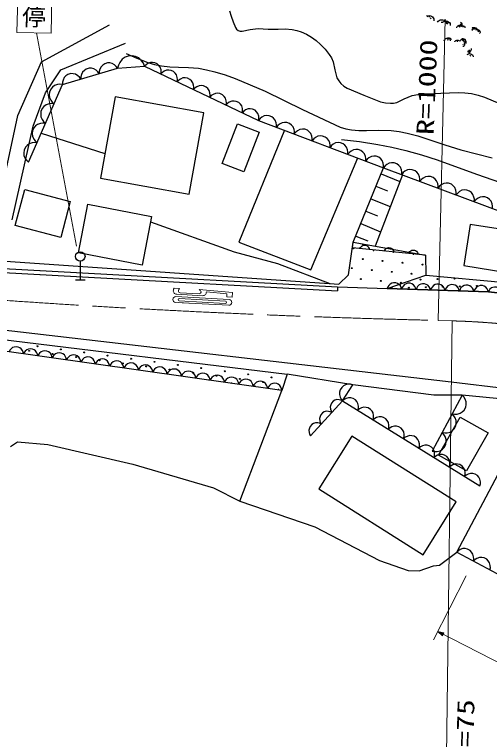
# Model space of a CAD drawing. Units: millimetres, scale not verified. Extents: x 40000 to 680000, y 20000 to 380000.
# Drawn here: x 463079 to 513361, y 239069 to 315748 of the extents above; entities that cross this region are included whole.
import ezdxf
from ezdxf.enums import TextEntityAlignment as Align

# ---------------------------------------------------------------- set-up
doc = ezdxf.new("R2010")
doc.units = ezdxf.units.MM
doc.header["$LTSCALE"] = 1000
doc.linetypes.add('CHAIN', pattern=[18.5, 12, -1.5, 3.5, -1.5])
for name, color, linetype, lineweight in [('M-BGD', 7, 'Continuous', 25), ('M-BGD-HTXT', 7, 'Continuous', 13), ('M-BMK', 2, 'CHAIN', 13)]:
    doc.layers.add(name, color=color, linetype=linetype, lineweight=lineweight)
doc.styles.add('@ＭＳ ゴシック', font='')
doc.styles.add('ＭＳ ゴシック', font='')
doc.styles.get('@ＭＳ ゴシック').set_extended_font_data('@MS Gothic')
doc.styles.get('ＭＳ ゴシック').set_extended_font_data('MS Gothic')

# ---------------------------------------------------------------- blocks, each defined once
blk = doc.blocks.new('BUHIN782')
at = {"color": 7, "linetype": 'Continuous', "lineweight": 25}
blk.add_lwpolyline([(-353, 354), (-243, 407), (-132, 433), (13, 444), (133, 408), (241, 350), (351, 240), (409, 132), (444, 11), (435, -135), (408, -247), (353, -354)], dxfattribs=at)
blk = doc.blocks.new('BUHIN804')
at = {"color": 7, "linetype": 'Continuous', "lineweight": 25}
blk.add_lwpolyline([(520, -564), (611, -402), (659, -233), (681, -9), (635, 178), (555, 349), (393, 524), (229, 618), (47, 680), (-179, 675), (-349, 639), (-520, 564)], dxfattribs=at)
blk = doc.blocks.new('BUHIN807')
at = {"color": 7, "linetype": 'Continuous', "lineweight": 25}
blk.add_lwpolyline([(828, 118), (738, 300), (616, 447), (429, 606), (232, 679), (29, 713), (-228, 677), (-413, 587), (-581, 462), (-716, 257), (-789, 82), (-828, -118)], dxfattribs=at)
blk = doc.blocks.new('BUHIN808')
at = {"color": 7, "linetype": 'Continuous', "lineweight": 25}
blk.add_lwpolyline([(308, -898), (491, -760), (630, -592), (767, -349), (807, -115), (802, 119), (707, 398), (567, 586), (392, 747), (134, 854), (-77, 897), (-308, 898)], dxfattribs=at)
blk = doc.blocks.new('BUHIN810')
at = {"color": 7, "linetype": 'Continuous', "lineweight": 25}
blk.add_lwpolyline([(-1033, -432), (-856, -638), (-648, -787), (-351, -930), (-72, -959), (203, -935), (523, -801), (734, -622), (909, -403), (1016, -91), (1050, 160), (1033, 432)], dxfattribs=at)
blk = doc.blocks.new('BUHIN811')
at = {"color": 7, "linetype": 'Continuous', "lineweight": 25}
blk.add_lwpolyline([(386, -919), (569, -761), (701, -576), (828, -312), (854, -63), (832, 182), (712, 467), (552, 654), (357, 810), (80, 904), (-144, 934), (-386, 919)], dxfattribs=at)
blk = doc.blocks.new('BUHIN853')
at = {"color": 7, "linetype": 'Continuous', "lineweight": 25}
blk.add_lwpolyline([(996, 510), (804, 701), (585, 834), (278, 954), (-2, 961), (-274, 916), (-583, 758), (-779, 563), (-937, 331), (-1019, 12), (-1034, -240), (-996, -510)], dxfattribs=at)
blk = doc.blocks.new('BUHIN854')
at = {"color": 7, "linetype": 'Continuous', "lineweight": 25}
blk.add_lwpolyline([(933, -396), (955, -152), (920, 78), (825, 360), (667, 560), (478, 723), (188, 846), (-61, 869), (-314, 844), (-583, 716), (-768, 579), (-933, 396)], dxfattribs=at)
blk = doc.blocks.new('BUHIN856')
at = {"color": 7, "linetype": 'Continuous', "lineweight": 25}
blk.add_lwpolyline([(408, -863), (575, -704), (695, -521), (805, -263), (819, -25), (788, 209), (661, 476), (501, 648), (308, 789), (38, 868), (-177, 887), (-408, 863)], dxfattribs=at)
blk = doc.blocks.new('BUHIN857')
at = {"color": 7, "linetype": 'Continuous', "lineweight": 25}
blk.add_lwpolyline([(505, -874), (668, -693), (778, -489), (872, -208), (866, 45), (813, 288), (656, 559), (472, 727), (256, 859), (-35, 918), (-263, 920), (-505, 874)], dxfattribs=at)
blk = doc.blocks.new('BUHIN858')
at = {"color": 7, "linetype": 'Continuous', "lineweight": 25}
blk.add_lwpolyline([(516, -886), (681, -701), (792, -494), (887, -208), (879, 49), (825, 296), (665, 571), (477, 741), (257, 874), (-39, 933), (-271, 934), (-516, 886)], dxfattribs=at)
blk = doc.blocks.new('BUHIN863')
at = {"color": 7, "linetype": 'Continuous', "lineweight": 25}
blk.add_lwpolyline([(489, -495), (566, -346), (604, -191), (618, 13), (570, 181), (492, 334), (340, 487), (188, 567), (21, 617), (-183, 606), (-336, 568), (-489, 495)], dxfattribs=at)
blk = doc.blocks.new('BUHIN864')
at = {"color": 7, "linetype": 'Continuous', "lineweight": 25}
blk.add_lwpolyline([(576, -504), (649, -333), (678, -161), (676, 64), (610, 244), (512, 406), (334, 562), (161, 637), (-27, 679), (-250, 650), (-414, 596), (-576, 504)], dxfattribs=at)
blk = doc.blocks.new('BUHIN1760')
at = {"color": 7, "linetype": 'Continuous', "lineweight": 25}
for p, q in [((1249, 1526), (0, 0)), ((-395, 323), (389, -318))]:
    blk.add_line(p, q, dxfattribs=at)
blk.add_circle((1568, 1915), 502, dxfattribs=at)

msp = doc.modelspace()

# ---------------------------------------------------------------- linework, layer by layer
at = {"layer": 'M-BGD'}
for p, q in [((506869, 315512), (506814, 315533)), ((507193, 315276), (507062, 315373)), ((465940, 310728), (473126, 314642)), ((508425, 314910), (508239, 314918)), ((508916, 314742), (508768, 314822)), ((508889, 314899), (508876, 314941)), ((510228, 314460), (510122, 314418)), ((510371, 314469), (510278, 314477)), ((510323, 314693), (510310, 314774)), ((510606, 314406), (510526, 314436)), ((511747, 314216), (511684, 314166)), ((511788, 314184), (511699, 314230)), ((511818, 314216), (511725, 314199)), ((512184, 313953), (512096, 314008)), ((512227, 313889), (512185, 313965)), ((509024, 313056), (508870, 313026)), ((509032, 313064), (508951, 313116)), ((509996, 312890), (509893, 312877)), ((510568, 312990), (510466, 312968)), ((510653, 312966), (510563, 312995)), ((510667, 312875), (510595, 312982)), ((510651, 312902), (510664, 312996)), ((467985, 309910), (474820, 312714)), ((510583, 312524), (510601, 312605)), ((511098, 311879), (511137, 311896)), ((511163, 311776), (511167, 311849)), ((511174, 311942), (511251, 312011)), ((511389, 311356), (511261, 311408)), ((463428, 305061), (465940, 310728)), ((466349, 307456), (467985, 309910)), ((468153, 308348), (473993, 310056)), ((473993, 310056), (476858, 310276)), ((476858, 310276), (488924, 304546)), ((464572, 300139), (468153, 308348)), ((465064, 303951), (466349, 307456)), ((473732, 307054), (472175, 298450)), ((483108, 305358), (473732, 307054)), ((481552, 296754), (483108, 305358)), ((461442, 296006), (463428, 305061)), ((488924, 304546), (502144, 299548)), ((462844, 294020), (465064, 303951)), ((485059, 300005), (486701, 304200)), ((486701, 304200), (488986, 303306)), ((465909, 303204), (472648, 301062)), ((491674, 303506), (486839, 291671)), ((488986, 303306), (487345, 299111)), ((487345, 299111), (485059, 300005)), ((494452, 288728), (499432, 300573)), ((498931, 291664), (502144, 299548)), ((498931, 291664), (502144, 299548)), ((502144, 299548), (523283, 291651)), ((472175, 298450), (481552, 296754)), ((504145, 298800), (501244, 291247)), ((501876, 298891), (503868, 298079)), ((501341, 297577), (502552, 297083)), ((463158, 293432), (464158, 297246)), ((464158, 297246), (468974, 295983)), ((468974, 295983), (467974, 292169)), ((500805, 296263), (502850, 295430)), ((469859, 290539), (470851, 295680)), ((470851, 295680), (477596, 294379)), ((500270, 294949), (501513, 294442)), ((477596, 294379), (476605, 289238)), ((477489, 293820), (486334, 290663)), ((467974, 292169), (463158, 293432)), ((499735, 293635), (501833, 292780)), ((511316, 293543), (510629, 289192)), ((523283, 291651), (511316, 293543)), ((499199, 292321), (500474, 291801)), ((486839, 291671), (494452, 288728)), ((498435, 288218), (498931, 291664)), ((498846, 291072), (498931, 291664)), ((498931, 291664), (506597, 290283)), ((486334, 290663), (490907, 289396)), ((506597, 290283), (498846, 291072)), ((476605, 289238), (469859, 290539)), ((506597, 290283), (506629, 288186)), ((461651, 289696), (497402, 287228)), ((490907, 289396), (496467, 287292)), ((510629, 289192), (522595, 287300)), ((460919, 288522), (497255, 286532)), ((460962, 288948), (497279, 286960)), ((497402, 287228), (498435, 288218)), ((502531, 286755), (506629, 288186)), ((506629, 288186), (515049, 287412)), ((497279, 286960), (497255, 286532)), ((497279, 286960), (502531, 286755)), ((513240, 286408), (502531, 286755)), ((502531, 286755), (513240, 286408)), ((517391, 285965), (513240, 286408)), ((513240, 286408), (517391, 285965)), ((449056, 283871), (509317, 276910)), ((448799, 282983), (491938, 277703)), ((491385, 275991), (460987, 280279)), ((491938, 277703), (491385, 275991)), ((498878, 276583), (491938, 277703)), ((509317, 276910), (520034, 275580)), ((497811, 274887), (498878, 276583)), ((507483, 275479), (498878, 276583)), ((486931, 264287), (491385, 275991)), ((510452, 275498), (507298, 269563)), ((510452, 275498), (507483, 275479)), ((517726, 274785), (510452, 275498)), ((494418, 271193), (497811, 274887)), ((497811, 274887), (512341, 265884)), ((507973, 269155), (510242, 273167)), ((509889, 258869), (517517, 273282)), ((510242, 273167), (513204, 271491)), ((513204, 271491), (510934, 267479)), ((498786, 271140), (495278, 265568)), ((509828, 264190), (498786, 271140)), ((462645, 270072), (463403, 270545)), ((463403, 270545), (466624, 270261)), ((466624, 270261), (475623, 268177)), ((510934, 267479), (507973, 269155)), ((475623, 268177), (484146, 265680)), ((484146, 265680), (486931, 264287)), ((495278, 265568), (506321, 258618)), ((486931, 264287), (494855, 261550)), ((506321, 258618), (509828, 264190)), ((494855, 261550), (501722, 257996)), ((508059, 257525), (509889, 258869)), ((509889, 258869), (534554, 245805)), ((501722, 257996), (504747, 256940)), ((504747, 256940), (505932, 256921)), ((505932, 256921), (507441, 257438)), ((507441, 257438), (508059, 257525))]:
    msp.add_line(p, q, dxfattribs=at)
for points in [[(485839, 316134), (486019, 315579), (486210, 314962), (486456, 314371), (486590, 314185), (486759, 314050), (486951, 313984), (487181, 313975), (488017, 314153), (488861, 314272), (489919, 314211), (490996, 314210), (491727, 314216), (492461, 314161), (492957, 314061), (493440, 313901), (493981, 313657), (494503, 313356), (495008, 312992), (495484, 312574), (495960, 312066), (496393, 311515), (496622, 311149), (496799, 310752), (496972, 309892), (497205, 309045), (497394, 308726), (497637, 308435), (497942, 308174), (498285, 307960), (500075, 307201), (501837, 306520), (502345, 306409), (502867, 306358), (503202, 306377), (503535, 306458), (504337, 306843), (505162, 307170), (505771, 307275), (506406, 307321), (508221, 307444), (510028, 307507), (510750, 307471), (511462, 307376), (512148, 307216), (512828, 306995), (514411, 306328)], [(506704, 315575), (506730, 315599), (506771, 315616), (506808, 315622), (506851, 315613), (506893, 315597), (506933, 315574), (506959, 315542), (506975, 315505), (506978, 315470)], [(506801, 315567), (506887, 315612), (507009, 315626), (507114, 315614), (507223, 315559), (507321, 315486), (507412, 315393), (507458, 315290), (507471, 315179), (507455, 315082)], [(507868, 314935), (507921, 315033), (508028, 315123), (508135, 315179), (508273, 315196), (508412, 315189), (508557, 315160), (508666, 315092), (508750, 314995), (508796, 314893)], [(508473, 314983), (508555, 315041), (508677, 315073), (508786, 315076), (508905, 315035), (509016, 314975), (509122, 314893), (509184, 314795), (509214, 314683), (509211, 314582)], [(508851, 315025), (508877, 315021), (508905, 315004), (508926, 314985), (508941, 314955), (508950, 314924), (508955, 314889), (508949, 314859), (508933, 314833), (508914, 314814)], [(509911, 314334), (509916, 314401), (509953, 314479), (509998, 314537), (510071, 314581), (510150, 314613), (510238, 314633), (510316, 314622), (510387, 314590), (510439, 314545)], [(510092, 314494), (510121, 314542), (510177, 314585), (510232, 314610), (510301, 314615), (510371, 314609), (510443, 314591), (510496, 314554), (510536, 314504), (510557, 314452)], [(510285, 314934), (510331, 314920), (510379, 314882), (510413, 314841), (510432, 314784), (510441, 314723), (510441, 314659), (510422, 314606), (510388, 314562), (510348, 314533)], [(510365, 314495), (510402, 314530), (510462, 314555), (510516, 314565), (510579, 314553), (510639, 314531), (510699, 314497), (510737, 314453), (510760, 314398), (510766, 314347)], [(511522, 314323), (511570, 314359), (511643, 314379), (511708, 314381), (511779, 314358), (511845, 314323), (511909, 314276), (511947, 314218), (511966, 314152), (511965, 314091)], [(511540, 314165), (511555, 314220), (511597, 314277), (511644, 314316), (511711, 314340), (511780, 314353), (511855, 314355), (511917, 314333), (511969, 314295), (512004, 314250)], [(511557, 314064), (511547, 314112), (511556, 314172), (511575, 314221), (511615, 314266), (511663, 314304), (511719, 314336), (511774, 314345), (511829, 314338), (511874, 314318)], [(511918, 314118), (511971, 314151), (512048, 314166), (512116, 314164), (512188, 314135), (512254, 314094), (512317, 314039), (512352, 313977), (512367, 313906), (512362, 313843)], [(512101, 314117), (512153, 314120), (512215, 314099), (512263, 314070), (512304, 314020), (512336, 313963), (512359, 313898), (512359, 313838), (512341, 313781), (512312, 313737)], [(508563, 312967), (508587, 313057), (508656, 313152), (508733, 313219), (508843, 313261), (508958, 313283), (509083, 313287), (509185, 313253), (509273, 313191), (509332, 313116)], [(508788, 313218), (508837, 313248), (508908, 313262), (508970, 313259), (509037, 313232), (509098, 313193), (509155, 313143), (509187, 313084), (509200, 313020), (509194, 312962)], [(509688, 312852), (509708, 312910), (509758, 312970), (509811, 313010), (509885, 313033), (509962, 313042), (510045, 313040), (510111, 313013), (510166, 312967), (510201, 312916)], [(510261, 312926), (510276, 312986), (510322, 313051), (510372, 313096), (510445, 313125), (510522, 313141), (510606, 313145), (510675, 313123), (510734, 313082), (510774, 313033)], [(510383, 313055), (510423, 313096), (510488, 313125), (510548, 313138), (510618, 313127), (510685, 313104), (510752, 313070), (510796, 313021), (510824, 312962), (510832, 312906)], [(510449, 313196), (510526, 313207), (510621, 313185), (510696, 313148), (510763, 313079), (510818, 312999), (510861, 312905), (510869, 312817), (510850, 312730), (510813, 312661)], [(510690, 313184), (510737, 313153), (510778, 313094), (510801, 313037), (510804, 312966), (510794, 312896), (510772, 312823), (510733, 312771), (510680, 312733), (510626, 312714)], [(510635, 312767), (510674, 312737), (510706, 312683), (510723, 312632), (510720, 312570), (510708, 312509), (510684, 312447), (510646, 312404), (510598, 312374), (510549, 312361)], [(511405, 312147), (511421, 312088), (511414, 312011), (511393, 311948), (511345, 311888), (511287, 311836), (511218, 311792), (511149, 311777), (511078, 311783), (511020, 311806)], [(476858, 310276), (476725, 310597), (476532, 310864), (476228, 311157), (475900, 311305), (475555, 311386), (475111, 311352), (474783, 311219), (474481, 311023), (474226, 310686), (474082, 310394), (473993, 310056)], [(474892, 311615), (476034, 311118), (477188, 310682), (477902, 310472), (478637, 310319), (479535, 310223), (480445, 310187), (481500, 310156), (482556, 310063), (483421, 309913), (484285, 309701), (485367, 309362), (486431, 308965), (488029, 308327), (489607, 307632), (493551, 305716), (497551, 303840), (498140, 303666), (498748, 303548), (499526, 303478), (500326, 303468), (501638, 303500), (502952, 303471), (503801, 303368), (504641, 303205), (505790, 302905), (506930, 302544), (508619, 301965), (510332, 301442), (513629, 300587)], [(511005, 311510), (511066, 311566), (511163, 311603), (511251, 311616), (511352, 311594), (511449, 311556), (511543, 311499), (511603, 311425), (511638, 311337), (511646, 311254)], [(511214, 311930), (511213, 311905), (511200, 311876), (511184, 311854), (511158, 311836), (511129, 311824), (511097, 311815), (511068, 311818), (511041, 311829), (511021, 311845)], [(511176, 311994), (511214, 311973), (511248, 311931), (511270, 311888), (511276, 311834), (511272, 311780), (511260, 311723), (511233, 311681), (511195, 311649), (511154, 311631)], [(497687, 302525), (499613, 302301), (501539, 302016), (503030, 301723), (504509, 301372), (506169, 300911), (507812, 300392), (511980, 298879), (516160, 297426), (517451, 297064), (518772, 296756), (520505, 296458), (522215, 296102), (522732, 295902), (523226, 295645), (523755, 295297), (524252, 294897), (524788, 294384), (525285, 293824), (525912, 292994), (526494, 292125), (526634, 291907), (526773, 291690)], [(498878, 276583), (498643, 276642), (498413, 276645), (498123, 276597), (497904, 276474), (497715, 276315), (497549, 276052), (497487, 275812), (497472, 275562), (497554, 275279), (497658, 275077), (497811, 274887)]]:
    msp.add_lwpolyline(points, dxfattribs=at)
for centre in [(499935, 289878), (502048, 289683), (504160, 289489), (506272, 289294), (498782, 288919), (500894, 288724), (503007, 288530), (505119, 288335), (499741, 287766), (501853, 287571), (506048, 287716), (507850, 287764), (509652, 287811), (503020, 286805), (503966, 287377), (504822, 286852), (506624, 286899), (508426, 286946), (510229, 286994), (512031, 287041), (465507, 280665), (464635, 280176), (467113, 279846), (467986, 280335), (470464, 280004), (469591, 279515), (472069, 279185), (472942, 279674), (475420, 279343), (474547, 278854), (477025, 278524), (477898, 279013), (480376, 278682), (482854, 278352), (479504, 278193), (481982, 277863), (484460, 277532), (485332, 278021), (487810, 277691), (486938, 277202), (489416, 276871), (490288, 277360)]:
    msp.add_circle(centre, 49.8, dxfattribs=at)
for centre, radius, start, end in [((500025, 291455), 99.5, 162.89576, 356.67819), ((498976, 291031), 49.8, 140.80763, 27.5615), ((501089, 290837), 49.8, 166.28591, 2.08322), ((503201, 290642), 49.8, 190.16459, 338.20454), ((505314, 290448), 49.8, 217.65859, 310.71054), ((483587, 277043), 49.8, 63.07943, 100.8627), ((486065, 276713), 49.8, 26.50359, 137.43854), ((488543, 276382), 49.8, 2.78472, 161.15741), ((491022, 276052), 49.8, 340.92237, 183.01976)]:
    msp.add_arc(centre, radius, start, end, dxfattribs=at)
at = {"layer": 'M-BGD-HTXT'}
for p, q in [((463738, 333013), (463341, 313856)), ((466964, 313781), (467361, 332938)), ((507926, 283395), (508661, 315253)), ((463341, 313856), (466964, 313781)), ((465408, 313814), (469652, 291249)), ((479981, 286794), (480543, 286765)), ((480247, 286154), (482994, 286011)), ((480632, 286322), (482629, 286217)), ((482640, 286655), (486141, 286346)), ((483390, 286401), (485566, 286209)), ((485570, 286208), (485553, 285876)), ((486141, 286346), (486114, 285847)), ((485756, 284990), (480139, 285284)), ((480172, 285908), (485789, 285614)), ((481585, 285208), (480389, 285271)), ((480523, 285452), (485392, 285196)), ((480537, 285701), (485405, 285446)), ((486114, 285847), (485553, 285876)), ((509402, 283344), (508776, 235945)), ((510899, 256391), (507424, 249600)), ((507879, 250490), (534268, 236986))]:
    msp.add_line(p, q, dxfattribs=at)
for points in [[(507879, 250490), (508384, 250050), (508532, 250339)], [(507998, 250430), (508473, 250314), (508370, 250111)], [(508056, 250400), (508441, 250303), (508359, 250144)], [(508115, 250370), (508408, 250293), (508349, 250177)], [(508173, 250340), (508375, 250282), (508338, 250210)]]:
    msp.add_lwpolyline(points, close=True, dxfattribs=at)
for points in [[(507938, 250460), (508506, 250325), (508380, 250079), (507940, 250459)], [(508335, 250257), (508232, 250310), (508342, 250272), (508327, 250243), (508232, 250310)]]:
    msp.add_lwpolyline(points, dxfattribs=at)
for centre, radius, start, end in [((480207, 286578), 312, 136.1709, 179.64771), ((480266, 286529), 375, 172.21948, 267.19934), ((480639, 286509), 188, 167.40009, 267.80231), ((480830, 286523), 375, 139.93176, 175.88647), ((482639, 286405), 188, 267, 357), ((482457, 286327), 375, 10.37866, 60.90332), ((483015, 286385), 375, 266.74622, 2.39429), ((480156, 285596), 312, 87, 267), ((480530, 285576), 125, 87, 267), ((485398, 285321), 125, 267, 87), ((485773, 285302), 312, 267, 87)]:
    msp.add_arc(centre, radius, start, end, dxfattribs=at)
at = {"layer": 'M-BMK'}
msp.add_line((507926, 283395), (509402, 283344), dxfattribs=at)
msp.add_line((507926, 283395), (509402, 283344), dxfattribs=at)
for centre, radius, start, end in [((531107, 1283126), 1000000, 265.80083, 268.67174), ((531107, 1283126), 1000000, 265.80083, 268.67174), ((507538, 208367), 75000, 51.46413, 88.57572)]:
    msp.add_arc(centre, radius, start, end, dxfattribs=at)

# ---------------------------------------------------------------- block references
at = {"layer": 'M-BGD', "rotation": 39.30197}
for name, p in [('BUHIN854', (473020, 309771)), ('BUHIN856', (477720, 309867)), ('BUHIN854', (469127, 308633)), ('BUHIN854', (471073, 309202)), ('BUHIN856', (479444, 309048)), ('BUHIN856', (481167, 308230)), ('BUHIN853', (467706, 307322)), ('BUHIN856', (482891, 307411)), ('BUHIN856', (484614, 306593)), ('BUHIN856', (486338, 305774)), ('BUHIN853', (466810, 305270)), ('BUHIN856', (488062, 304956)), ('BUHIN857', (489868, 304189)), ('BUHIN853', (465915, 303217)), ('BUHIN857', (491756, 303475)), ('BUHIN857', (493645, 302761)), ('BUHIN857', (495534, 302047)), ('BUHIN853', (465020, 301165)), ('BUHIN857', (497422, 301333)), ('BUHIN857', (499311, 300619)), ('BUHIN857', (501199, 299905)), ('BUHIN858', (503104, 299189)), ('BUHIN858', (505026, 298471)), ('BUHIN858', (506948, 297753)), ('BUHIN858', (508870, 297035)), ('BUHIN858', (510792, 296317)), ('BUHIN858', (512713, 295599)), ('BUHIN782', (500138, 290941)), ('BUHIN1760', (470043, 287684)), ('BUHIN782', (502721, 290677)), ('BUHIN782', (505305, 290414)), ('BUHIN864', (503296, 286731)), ('BUHIN864', (504826, 286681)), ('BUHIN864', (506356, 286631)), ('BUHIN864', (507885, 286582)), ('BUHIN864', (509415, 286532)), ('BUHIN864', (510945, 286482)), ('BUHIN864', (512475, 286433)), ('BUHIN863', (513932, 286334)), ('BUHIN804', (463267, 279957)), ('BUHIN804', (464787, 279743)), ('BUHIN804', (466307, 279528)), ('BUHIN804', (467826, 279314)), ('BUHIN804', (469346, 279099)), ('BUHIN804', (470866, 278885)), ('BUHIN804', (472386, 278671)), ('BUHIN804', (473906, 278456)), ('BUHIN804', (475426, 278242)), ('BUHIN804', (476946, 278028)), ('BUHIN804', (478466, 277813)), ('BUHIN804', (479986, 277599)), ('BUHIN804', (481506, 277384)), ('BUHIN804', (483026, 277170)), ('BUHIN804', (484546, 276956)), ('BUHIN804', (486066, 276741)), ('BUHIN804', (487586, 276527)), ('BUHIN804', (489105, 276312)), ('BUHIN804', (490625, 276098)), ('BUHIN807', (497245, 274271)), ('BUHIN808', (498618, 274387)), ('BUHIN810', (509927, 274509)), ('BUHIN808', (500233, 273386)), ('BUHIN807', (496114, 273040)), ('BUHIN808', (501847, 272386)), ('BUHIN810', (508875, 272530)), ('BUHIN807', (494983, 271809)), ('BUHIN808', (503461, 271386)), ('BUHIN808', (505076, 270386)), ('BUHIN810', (507823, 270552)), ('BUHIN808', (506690, 269385)), ('BUHIN808', (508305, 268385)), ('BUHIN808', (509919, 267385)), ('BUHIN808', (511533, 266385)), ('BUHIN811', (510770, 258402)), ('BUHIN811', (512532, 257469))]:
    msp.add_blockref(name, p, dxfattribs=at)

# ---------------------------------------------------------------- texts
at = {"layer": 'M-BGD-HTXT', "style": 'ＭＳ ゴシック', "width": 1.35}
for s, rotation, p in [('R=1000', 87.7, (507996, 302950)), ('R=75', 88.5, (512152, 236559))]:
    msp.add_text(s, height=1833, rotation=rotation, dxfattribs=at).set_placement(p, align=Align.BOTTOM_LEFT)
at = {"layer": 'M-BGD-HTXT', "insert": (464301, 331802), "char_height": 1833, "attachment_point": 7, "rotation": 268.7, "style": '@ＭＳ ゴシック'}
msp.add_mtext('\\T1.2;周防原バス停', dxfattribs=at)

doc.saveas('drawing.dxf')
